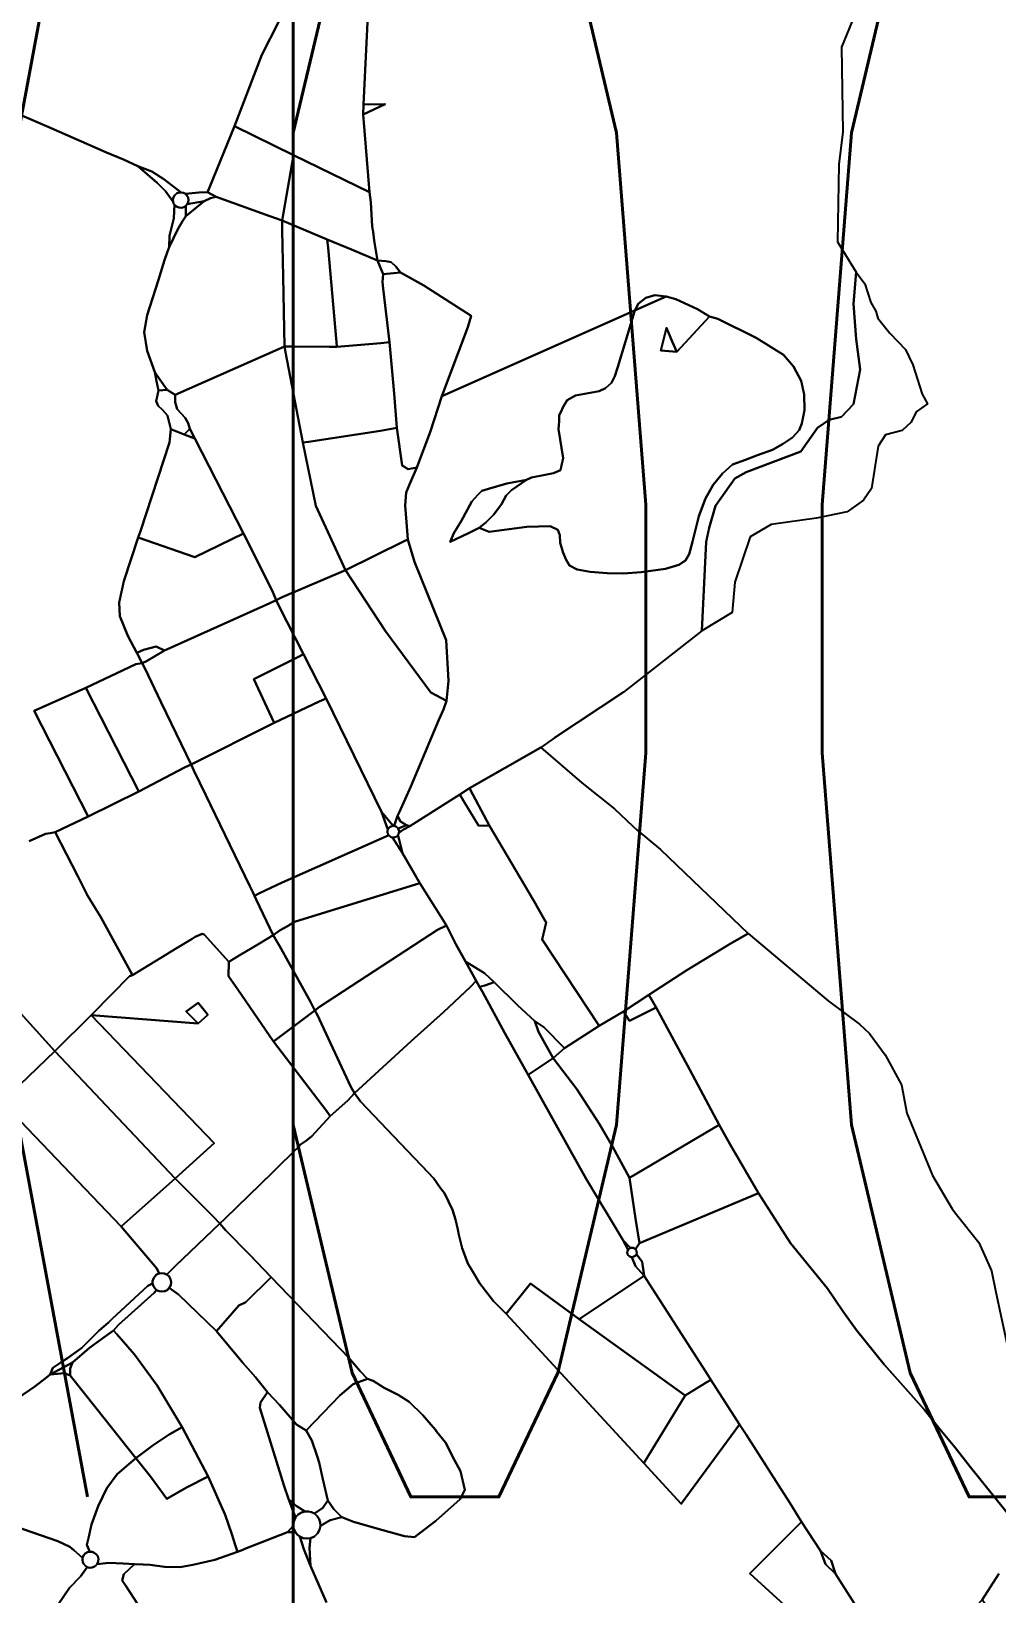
# Model space of a CAD drawing. Header units: millimetres. Extents: x -5124 to 18012, y -6362 to 5362.
# Drawn here: x 1577 to 2580, y -150 to 1473 of the extents above; entities that cross this region are included whole.
import ezdxf

# ---------------------------------------------------------------- set-up
doc = ezdxf.new("R2010")
doc.units = ezdxf.units.MM
doc.layers.add('brokenLine', color=1, linetype='Continuous')
doc.styles.get("Standard").update_dxf_attribs({"font": 'txt', "bigfont": 'bigfont'})

msp = doc.modelspace()

# ---------------------------------------------------------------- linework, layer by layer
at = {"layer": 'brokenLine', "color": 1}
for points in [[(1909, 1565.6), (1920.5, 1566.5), (1932.7, 1557), (1929.4, 1540), (1922.5, 1397.2), (1922.1, 1386.9), (1928.7, 1306.3), (1849.7, 1344.5), (1788.4, 1374.9), (1816.9, 1448.8), (1834.5, 1483.4), (1853.9, 1512), (1882.2, 1544.9), (1909, 1565.6), (1909, 1565.6)], [(2003.9, 1094.4), (2030.6, 1165.9), (2034.1, 1177.8), (1985, 1209.4), (1961, 1222.8), (1955.9, 1229), (1951.3, 1233.6), (1945.7, 1234.4), (1936.8, 1235.1), (1933.6, 1256), (1932.3, 1264.9), (1931.6, 1270.6), (1929.9, 1295.8), (1928.7, 1306.3), (1922.1, 1386.9), (1944.9, 1397.6), (1922.5, 1397.2), (1929.4, 1540)], [(2435.3, 1497.3), (2418.8, 1456.7), (2420.2, 1368.7), (2416, 1335), (2414.7, 1254.6), (2433.9, 1223), (2431.3, 1190.1), (2433.9, 1153.5), (2438, 1121.9), (2431.4, 1086.1), (2418.7, 1072.8), (2405.9, 1069.6), (2394, 1061.5), (2376.5, 1036.8), (2319.8, 1015.2), (2308, 1008.8), (2287.9, 980.2), (2281.3, 957.4), (2278.1, 943.1), (2273.8, 850.4), (2192.3, 786.9), (2120.6, 739.5), (2106.4, 729.2), (2032.5, 687.2), (2022.3, 680.3), (1970.5, 647.7), (1967, 648.7), (1961, 652.5), (1957.6, 658.4), (1959.7, 662.5), (1971.6, 688.9), (2000.8, 757.9), (2005.5, 768.7), (2008.5, 777.8), (2010.8, 798.5), (2008.3, 840.7), (1975.5, 922.3), (1968.6, 945.4), (1967.1, 963.3), (1965.8, 980.7), (1966.8, 994.1), (1970.1, 1002.6), (1977.9, 1020.3), (1991.7, 1056.8), (2003.9, 1094.4), (2236.7, 1197.9), (2225, 1199.2), (2215.7, 1196.4), (2207.8, 1190.1), (2203.8, 1182.1), (2194.5, 1151), (2186.6, 1124.8), (2183.3, 1115.1), (2179.8, 1108), (2173.7, 1102.7), (2167, 1099.5), (2142.4, 1095.1), (2133.8, 1090.1), (2129.6, 1083.3), (2127.5, 1077.8), (2125.5, 1074.4), (2125.5, 1068.2), (2124.8, 1060), (2129.6, 1030), (2128.2, 1022.2), (2127.1, 1017.5), (2119.8, 1014.2), (2111.1, 1012.5), (2096.8, 1009.7), (2091.8, 1007.2), (2071.4, 1003.5), (2052.1, 998), (2045.3, 996), (2041.1, 991.9), (2034.9, 985), (2024, 964.3), (2016.4, 952), (2012.3, 943), (2031.5, 952), (2042.5, 957.5), (2052.8, 953.4), (2073.6, 956.2), (2091.9, 958.4), (2116.4, 959.1), (2124.2, 955.3), (2126.2, 949.7), (2126.8, 942), (2129.9, 931.5), (2132.9, 924.2), (2136.3, 918.3), (2144.2, 914.2), (2157.7, 911.9), (2175.4, 910.3), (2192.4, 910.2), (2210.6, 911.6), (2236, 915), (2250, 919), (2256.7, 923.6), (2260.5, 930), (2264, 943.1), (2270.8, 969.5), (2277.5, 988.1), (2285.4, 1002), (2295.3, 1013.9), (2305.6, 1023.2), (2319.2, 1028.3), (2331.6, 1032.9), (2347.1, 1038.5), (2357.4, 1044.3), (2368, 1051.3), (2374.8, 1058.9), (2377.5, 1065.9), (2380.4, 1079.8), (2380.1, 1096.1), (2377, 1110.3), (2369.1, 1125.1), (2358.4, 1137.3), (2330, 1155), (2290.3, 1174.5), (2281.8, 1176.9), (2269.2, 1184.5), (2246.6, 1195.1), (2236.7, 1197.9), (2003.9, 1094.4)], [(1834.5, 1483.4), (1816.9, 1448.8), (1788.4, 1374.9), (1762.5, 1311.1), (1760.5, 1306.1), (1751.4, 1305.8), (1737.5, 1304.3), (1735.5, 1305.5), (1733.1, 1306), (1715.2, 1319.7), (1702.5, 1327.6), (1688.1, 1333.1), (1673.1, 1340.1), (1661.4, 1345), (1655.6, 1347.5), (1598, 1372.7), (1545.2, 1395.4), (1536.8, 1401.6), (1527.9, 1407.7), (1528.1, 1411.4), (1532.9, 1417.2), (1539.1, 1427.6), (1545.8, 1456), (1552.1, 1475.4)], [(1944.9, 1397.6), (1922.1, 1386.9), (1922.5, 1397.2), (1944.9, 1397.6), (1944.9, 1397.6)], [(1545.2, 1395.4), (1598, 1372.7), (1655.6, 1347.5), (1661.4, 1345), (1673.1, 1340.1), (1688.1, 1333.1), (1708.3, 1316), (1716.9, 1307.4), (1724.7, 1296.1), (1725.2, 1294.4), (1726.2, 1293), (1725.7, 1286.5), (1725.4, 1278.7), (1721.1, 1261.1), (1720.6, 1249.1), (1718.6, 1243.4), (1715.8, 1235.5), (1709.2, 1214), (1697.8, 1178.3), (1694.8, 1160.9), (1697.8, 1141.5), (1705.7, 1119.3), (1707.6, 1109.7), (1709.6, 1100), (1707.1, 1089), (1709.3, 1084.2), (1713.7, 1080.1), (1718.8, 1074.1), (1722.5, 1060), (1720.9, 1046.2), (1690.9, 954), (1688.6, 947.4), (1673.4, 902.1), (1668.6, 880), (1669.3, 865.6), (1677.8, 845.4), (1687.2, 827.8), (1692.5, 817), (1685.9, 815.7), (1634.2, 791.3), (1580.6, 767.4), (1636.4, 657.6), (1602.4, 641.5), (1596.9, 640.2), (1592.1, 639.7), (1575.1, 632)], [(1837.9, 1276.6), (1825.1, 1281.2), (1769.4, 1301.4), (1760.5, 1306.1), (1762.5, 1311.1), (1788.4, 1374.9), (1849.7, 1344.5), (1837.9, 1276.6), (1837.9, 1276.6)], [(1724.7, 1296.1), (1716.9, 1307.4), (1708.3, 1316), (1688.1, 1333.1), (1702.5, 1327.6), (1715.2, 1319.7), (1733.1, 1306), (1730.6, 1305.8), (1728.3, 1304.8), (1726.4, 1303.2), (1725.1, 1301.1), (1724.5, 1298.6), (1724.7, 1296.1), (1724.7, 1296.1)], [(1884.7, 1257.1), (1837.9, 1276.6), (1849.7, 1344.5), (1928.7, 1306.3), (1929.9, 1295.8), (1931.6, 1270.6), (1932.3, 1264.9), (1933.6, 1256), (1936.8, 1235.1), (1909.9, 1246.6), (1884.7, 1257.1), (1884.7, 1257.1)], [(1718.6, 1243.4), (1720.6, 1249.1), (1729.7, 1267.9), (1734.4, 1275.9), (1738, 1281.2), (1757, 1296.8), (1763.5, 1300), (1769.4, 1301.4), (1825.1, 1281.2), (1837.9, 1276.6), (1838.1, 1266.5), (1839, 1218.7), (1840.3, 1145.9), (1834.1, 1143.2), (1726.8, 1095.8), (1718.5, 1100.7), (1711.1, 1111.5), (1705.7, 1119.3), (1697.8, 1141.5), (1694.8, 1160.9), (1697.8, 1178.3), (1709.2, 1214), (1715.8, 1235.5), (1718.6, 1243.4), (1718.6, 1243.4)], [(1737.5, 1304.3), (1739.1, 1302.6), (1740.2, 1300.5), (1740.6, 1298.2), (1740.3, 1295.9), (1739.4, 1293.8), (1738.1, 1292.1), (1735.9, 1290.6), (1733.3, 1289.9), (1730.6, 1290.1), (1728.2, 1291.2), (1726.2, 1293), (1725.2, 1294.4), (1724.7, 1296.1), (1724.5, 1298.6), (1725.1, 1301.1), (1726.4, 1303.2), (1728.3, 1304.8), (1730.6, 1305.8), (1733.1, 1306), (1735.5, 1305.5), (1737.5, 1304.3), (1737.5, 1304.3)], [(1760.5, 1306.1), (1769.4, 1301.4), (1763.5, 1300), (1757, 1296.8), (1739.4, 1293.8), (1740.3, 1295.9), (1740.6, 1298.2), (1740.2, 1300.5), (1739.1, 1302.6), (1737.5, 1304.3), (1751.4, 1305.8), (1760.5, 1306.1), (1760.5, 1306.1)], [(1720.6, 1249.1), (1721.1, 1261.1), (1725.4, 1278.7), (1725.7, 1286.5), (1726.2, 1293), (1728.2, 1291.2), (1730.6, 1290.1), (1733.3, 1289.9), (1735.9, 1290.6), (1738.1, 1292.1), (1738, 1281.2), (1734.4, 1275.9), (1729.7, 1267.9), (1720.6, 1249.1), (1720.6, 1249.1)], [(1739.4, 1293.8), (1757, 1296.8), (1738, 1281.2), (1738.1, 1292.1), (1739.4, 1293.8), (1739.4, 1293.8)], [(1884.7, 1257.1), (1885.6, 1248.3), (1894.3, 1150.5), (1894.8, 1145.4), (1887.3, 1145.5), (1847.9, 1145.9), (1840.3, 1145.9), (1839, 1218.7), (1838.1, 1266.5), (1837.9, 1276.6), (1884.7, 1257.1), (1884.7, 1257.1)], [(1884.7, 1257.1), (1909.9, 1246.6), (1936.8, 1235.1), (1939.4, 1229.3), (1942.9, 1220.9), (1942.3, 1212.8), (1943, 1206.1), (1949.4, 1150.3), (1940.3, 1149.5), (1894.8, 1145.4), (1894.3, 1150.5), (1885.6, 1248.3), (1884.7, 1257.1), (1884.7, 1257.1)], [(1936.8, 1235.1), (1945.7, 1234.4), (1951.3, 1233.6), (1955.9, 1229), (1961, 1222.8), (1953.5, 1222), (1942.9, 1220.9), (1939.4, 1229.3), (1936.8, 1235.1), (1936.8, 1235.1)], [(1942.9, 1220.9), (1953.5, 1222), (1961, 1222.8), (1985, 1209.4), (2034.1, 1177.8), (2030.6, 1165.9), (2003.9, 1094.4), (1991.7, 1056.8), (1977.9, 1020.3), (1968.9, 1018.6), (1962.7, 1022.3), (1957.2, 1061.3), (1954.2, 1096.9), (1949.4, 1150.3), (1943, 1206.1), (1942.3, 1212.8), (1942.9, 1220.9), (1942.9, 1220.9)], [(2508.1, 1086.4), (2496.3, 1078), (2491, 1067.2), (2481.9, 1058.6), (2464.3, 1054), (2456.7, 1042.3), (2450.1, 998.5), (2441.6, 986.1), (2424.7, 974.2), (2392.8, 967.7), (2345.7, 961), (2324, 948.1), (2308, 901.2), (2305.1, 869.7), (2273.8, 850.4), (2278.1, 943.1), (2281.3, 957.4), (2287.9, 980.2), (2308, 1008.8), (2319.8, 1015.2), (2376.5, 1036.8), (2394, 1061.5), (2405.9, 1069.6), (2418.7, 1072.8), (2431.4, 1086.1), (2438, 1121.9), (2433.9, 1153.5), (2431.3, 1190.1), (2433.9, 1223), (2442.9, 1211), (2449.1, 1191.6), (2454.4, 1182.4), (2456.6, 1175.4), (2468.8, 1159.7), (2485.2, 1142.6), (2492.9, 1126.7), (2502.5, 1096.5), (2508.1, 1086.4), (2508.1, 1086.4)], [(2281.8, 1176.9), (2290.3, 1174.5), (2330, 1155), (2358.4, 1137.3), (2369.1, 1125.1), (2377, 1110.3), (2380.1, 1096.1), (2380.4, 1079.8), (2377.5, 1065.9), (2374.8, 1058.9), (2368, 1051.3), (2357.4, 1044.3), (2347.1, 1038.5), (2331.6, 1032.9), (2319.2, 1028.3), (2305.6, 1023.2), (2295.3, 1013.9), (2285.4, 1002), (2277.5, 988.1), (2270.8, 969.5), (2264, 943.1), (2260.5, 930), (2256.7, 923.6), (2250, 919), (2236, 915), (2210.6, 911.6), (2192.4, 910.2), (2175.4, 910.3), (2157.7, 911.9), (2144.2, 914.2), (2136.3, 918.3), (2132.9, 924.2), (2129.9, 931.5), (2126.8, 942), (2126.2, 949.7), (2124.2, 955.3), (2116.4, 959.1), (2091.9, 958.4), (2073.6, 956.2), (2052.8, 953.4), (2042.5, 957.5), (2049.4, 963), (2057.6, 971.2), (2065.9, 982.2), (2070.7, 991.2), (2076.2, 996.7), (2091.8, 1007.2), (2096.8, 1009.7), (2111.1, 1012.5), (2119.8, 1014.2), (2127.1, 1017.5), (2128.2, 1022.2), (2129.6, 1030), (2124.8, 1060), (2125.5, 1068.2), (2125.5, 1074.4), (2127.5, 1077.8), (2129.6, 1083.3), (2133.8, 1090.1), (2142.4, 1095.1), (2167, 1099.5), (2173.7, 1102.7), (2179.8, 1108), (2183.3, 1115.1), (2186.6, 1124.8), (2194.5, 1151), (2203.8, 1182.1), (2207.8, 1190.1), (2215.7, 1196.4), (2225, 1199.2), (2236.7, 1197.9), (2246.6, 1195.1), (2269.2, 1184.5), (2281.8, 1176.9), (2247.9, 1140.3), (2243.1, 1150.9), (2237.2, 1165.4), (2231.2, 1141.7), (2247.9, 1140.3), (2281.8, 1176.9)], [(2237.2, 1165.4), (2243.1, 1150.9), (2247.9, 1140.3), (2231.2, 1141.7), (2237.2, 1165.4), (2237.2, 1165.4)], [(1859.4, 1046.2), (1872.8, 980.5), (1903.6, 913.6), (1838, 885.3), (1831.9, 882.3), (1827.5, 892.3), (1797.7, 951.7), (1747.2, 1050.2), (1742.2, 1060.4), (1740.5, 1066.1), (1737.1, 1071.8), (1729, 1080.9), (1726.9, 1087.9), (1726.8, 1095.8), (1834.1, 1143.2), (1840.3, 1145.9), (1841.5, 1139.9), (1859.4, 1046.2), (1859.4, 1046.2)], [(1894.8, 1145.4), (1940.3, 1149.5), (1949.4, 1150.3), (1954.2, 1096.9), (1957.2, 1061.3), (1940, 1058.4), (1865.3, 1047), (1859.4, 1046.2), (1841.5, 1139.9), (1840.3, 1145.9), (1847.9, 1145.9), (1887.3, 1145.5), (1894.8, 1145.4), (1894.8, 1145.4)], [(1709.6, 1100), (1707.6, 1109.7), (1705.7, 1119.3), (1711.1, 1111.5), (1718.5, 1100.7), (1709.6, 1100), (1709.6, 1100)], [(1709.6, 1100), (1718.5, 1100.7), (1726.8, 1095.8), (1726.9, 1087.9), (1729, 1080.9), (1737.1, 1071.8), (1740.5, 1066.1), (1742.2, 1060.4), (1736.3, 1054.3), (1722.5, 1060), (1718.8, 1074.1), (1713.7, 1080.1), (1709.3, 1084.2), (1707.1, 1089), (1709.6, 1100), (1709.6, 1100)], [(1688.6, 947.4), (1690.9, 954), (1720.9, 1046.2), (1722.5, 1060), (1736.3, 1054.3), (1747.2, 1050.2), (1797.7, 951.7), (1747.3, 927), (1688.6, 947.4), (1688.6, 947.4)], [(1742.2, 1060.4), (1747.2, 1050.2), (1736.3, 1054.3), (1742.2, 1060.4), (1742.2, 1060.4)], [(1859.4, 1046.2), (1865.3, 1047), (1940, 1058.4), (1957.2, 1061.3), (1962.7, 1022.3), (1968.9, 1018.6), (1977.9, 1020.3), (1970.1, 1002.6), (1966.8, 994.1), (1965.8, 980.7), (1967.1, 963.3), (1968.6, 945.4), (1964.8, 943.5), (1903.6, 913.6), (1872.8, 980.5), (1859.4, 1046.2), (1859.4, 1046.2)], [(2042.5, 957.5), (2031.5, 952), (2012.3, 943), (2016.4, 952), (2024, 964.3), (2034.9, 985), (2041.1, 991.9), (2045.3, 996), (2052.1, 998), (2071.4, 1003.5), (2091.8, 1007.2), (2076.2, 996.7), (2070.7, 991.2), (2065.9, 982.2), (2057.6, 971.2), (2049.4, 963), (2042.5, 957.5), (2042.5, 957.5)], [(1831.9, 882.3), (1825.1, 879.3), (1715.7, 829.9), (1707, 834.2), (1694, 830.6), (1687.2, 827.8), (1677.8, 845.4), (1669.3, 865.6), (1668.6, 880), (1673.4, 902.1), (1688.6, 947.4), (1747.3, 927), (1797.7, 951.7), (1827.5, 892.3), (1831.9, 882.3), (1831.9, 882.3)], [(1903.6, 913.6), (1964.8, 943.5), (1968.6, 945.4), (1975.5, 922.3), (2008.3, 840.7), (2010.8, 798.5), (2008.5, 777.8), (1992.2, 786.4), (1945.2, 850.3), (1903.6, 913.6), (1903.6, 913.6)], [(1903.6, 913.6), (1945.2, 850.3), (1992.2, 786.4), (2008.5, 777.8), (2005.5, 768.7), (2000.8, 757.9), (1971.6, 688.9), (1959.7, 662.5), (1957.6, 658.4), (1954.2, 647.8), (1953.2, 647.8), (1941.1, 662.6), (1883.8, 780.3), (1860.3, 826.4), (1834.6, 876.4), (1831.9, 882.3), (1838, 885.3), (1903.6, 913.6), (1903.6, 913.6)], [(1692.5, 817), (1697.2, 818.9), (1715.7, 829.9), (1825.1, 879.3), (1831.9, 882.3), (1834.6, 876.4), (1860.3, 826.4), (1854.1, 823.3), (1808.4, 800.2), (1826.9, 760.9), (1829.8, 754.8), (1822.1, 751.2), (1750.5, 715.2), (1743.4, 711.6), (1712.3, 775.9), (1695.3, 811.6), (1692.5, 817), (1692.5, 817)], [(1687.2, 827.8), (1694, 830.6), (1707, 834.2), (1715.7, 829.9), (1697.2, 818.9), (1692.5, 817), (1687.2, 827.8), (1687.2, 827.8)], [(1743.4, 711.6), (1736.7, 708.4), (1689.2, 683.7), (1634.2, 791.3), (1685.9, 815.7), (1692.5, 817), (1695.3, 811.6), (1712.3, 775.9), (1743.4, 711.6), (1743.4, 711.6)], [(1829.8, 754.8), (1826.9, 760.9), (1808.4, 800.2), (1854.1, 823.3), (1860.3, 826.4), (1883.8, 780.3), (1876.5, 776.9), (1829.8, 754.8), (1829.8, 754.8)], [(1580.6, 767.4), (1634.2, 791.3), (1689.2, 683.7), (1636.4, 657.6), (1580.6, 767.4), (1580.6, 767.4)], [(1948.6, 638.2), (1944.8, 636.6), (1837.9, 589.2), (1814.6, 578), (1809.2, 575.1), (1807.4, 578.9), (1804.3, 585.1), (1783.5, 628.3), (1763.5, 669.7), (1758.7, 679.8), (1746.3, 705.4), (1743.4, 711.6), (1750.5, 715.2), (1822.1, 751.2), (1829.8, 754.8), (1876.5, 776.9), (1883.8, 780.3), (1941.1, 662.6), (1947.8, 644.2), (1947.4, 642.7), (1947.4, 641.1), (1947.8, 639.5), (1948.6, 638.2), (1948.6, 638.2)], [(2167.3, 440), (2108, 529.7), (2112, 547.6), (2110, 551), (2099.2, 570.1), (2053.3, 648), (2036.1, 680.4), (2032.5, 687.2), (2106.4, 729.2), (2149.3, 692.5), (2183, 665.6), (2202.1, 647.6), (2206.6, 643.5), (2230.9, 623.2), (2321.8, 535.9), (2303.1, 525.3), (2258.1, 497.8), (2218.7, 472.2), (2192.5, 455.2), (2167.3, 440), (2167.3, 440)], [(1743.4, 711.6), (1746.3, 705.4), (1758.7, 679.8), (1763.5, 669.7), (1783.5, 628.3), (1804.3, 585.1), (1807.4, 578.9), (1809.2, 575.1), (1810.9, 571.5), (1828.8, 534.4), (1814.5, 525.7), (1793.4, 513.1), (1782.6, 506.5), (1757, 535), (1755, 535.6), (1747.7, 532.5), (1744.6, 530.5), (1728.8, 521), (1682.5, 492.9), (1649.7, 553), (1636, 575.6), (1625.8, 595.6), (1602.4, 641.5), (1636.4, 657.6), (1689.2, 683.7), (1736.7, 708.4), (1743.4, 711.6), (1743.4, 711.6)], [(2032.5, 687.2), (2036.1, 680.4), (2053.3, 648), (2041.7, 648.4), (2026.3, 673.8), (2022.3, 680.3), (2032.5, 687.2), (2032.5, 687.2)], [(2058, 485.4), (2053.1, 490.1), (2048.2, 494.8), (2028.3, 507.1), (2018.3, 525.1), (2008.7, 544.4), (1981, 588.2), (1962.8, 619.5), (1959.5, 633.8), (1958.1, 638.3), (1958.8, 639.4), (1959.2, 640.7), (1964, 644.2), (1970.5, 647.7), (2022.3, 680.3), (2026.3, 673.8), (2041.7, 648.4), (2053.3, 648), (2099.2, 570.1), (2110, 551), (2112, 547.6), (2108, 529.7), (2167.3, 440), (2131.1, 417), (2109.8, 438.6), (2100.3, 445), (2082.4, 461.7), (2058, 485.4), (2058, 485.4)], [(1953.2, 647.8), (1952, 647.7), (1951, 647.3), (1950, 646.8), (1949.1, 646.1), (1948.4, 645.2), (1947.8, 644.2), (1941.1, 662.6), (1953.2, 647.8), (1953.2, 647.8)], [(1957.6, 658.4), (1961, 652.5), (1967, 648.7), (1958.4, 645), (1957.8, 645.8), (1957, 646.5), (1956.1, 647.1), (1955.2, 647.5), (1954.2, 647.8), (1957.6, 658.4), (1957.6, 658.4)], [(1575.1, 632), (1592.1, 639.7), (1596.9, 640.2), (1602.4, 641.5), (1625.8, 595.6), (1636, 575.6), (1649.7, 553), (1682.5, 492.9), (1679.6, 491.6), (1661, 473), (1639.5, 451.3), (1601.9, 413.9), (1520.9, 503.2)], [(1981, 588.2), (1850.7, 548.1), (1843.4, 543.6), (1835.9, 539.6), (1828.8, 534.4), (1810.9, 571.5), (1809.2, 575.1), (1814.6, 578), (1837.9, 589.2), (1944.8, 636.6), (1948.6, 638.2), (1949.7, 637.1), (1951, 636.3), (1952.5, 635.9), (1954.9, 632.1), (1962.8, 619.5), (1981, 588.2), (1981, 588.2)], [(1953.2, 647.8), (1954.2, 647.8), (1955.2, 647.5), (1956.1, 647.1), (1957, 646.5), (1957.8, 645.8), (1958.4, 645), (1958.8, 644.2), (1959.1, 643.4), (1959.3, 642.5), (1959.3, 641.6), (1959.2, 640.7), (1958.8, 639.4), (1958.1, 638.3), (1957.3, 637.4), (1956.2, 636.6), (1955.1, 636.1), (1953.8, 635.9), (1952.5, 635.9), (1951, 636.3), (1949.7, 637.1), (1948.6, 638.2), (1947.8, 639.5), (1947.4, 641.1), (1947.4, 642.7), (1947.8, 644.2), (1948.4, 645.2), (1949.1, 646.1), (1950, 646.8), (1951, 647.3), (1952, 647.7), (1953.2, 647.8), (1953.2, 647.8)], [(1958.1, 638.3), (1959.5, 633.8), (1962.8, 619.5), (1954.9, 632.1), (1952.5, 635.9), (1953.8, 635.9), (1955.1, 636.1), (1956.2, 636.6), (1957.3, 637.4), (1958.1, 638.3), (1958.1, 638.3)], [(1970.5, 647.7), (1964, 644.2), (1959.2, 640.7), (1959.3, 641.6), (1959.3, 642.5), (1959.1, 643.4), (1958.8, 644.2), (1958.4, 645), (1967, 648.7), (1970.5, 647.7), (1970.5, 647.7)], [(1520.9, 503.2), (1601.9, 413.9), (1547.1, 361.3), (1541, 370.3), (1477.8, 462), (1391.4, 578.2), (1422.3, 611.7), (1520.9, 503.2), (1520.9, 503.2)], [(2008.7, 544.4), (1999.1, 539.9), (1876.8, 459.8), (1871.9, 455.9), (1867.4, 465.2), (1835.1, 523.2), (1833.2, 526.7), (1828.8, 534.4), (1835.9, 539.6), (1843.4, 543.6), (1850.7, 548.1), (1981, 588.2), (2008.7, 544.4), (2008.7, 544.4)], [(2028.3, 507.1), (2039.5, 486.9), (2033.5, 480.7), (2005.4, 454.4), (1971.8, 424.3), (1913.2, 370.1), (1909.3, 376.9), (1874.2, 451.9), (1871.9, 455.9), (1876.8, 459.8), (1999.1, 539.9), (2008.7, 544.4), (2018.3, 525.1), (2028.3, 507.1), (2028.3, 507.1)], [(2612.1, -92.4), (2552.4, -17.9), (2536.4, 2.5), (2520.8, 21.2), (2504.7, 41.5), (2463, 88.4), (2434.2, 124), (2420.3, 143.7), (2404.4, 167.4), (2365.8, 214.4), (2332.5, 266.4), (2303.1, 317), (2291.7, 337.3), (2261.2, 394.6), (2226.3, 459.3), (2218.7, 472.2), (2258.1, 497.8), (2303.1, 525.3), (2321.8, 535.9), (2405.1, 466), (2437.6, 441.7), (2447.7, 432.3), (2464.2, 410), (2481, 378.9), (2486.6, 349.5), (2513.2, 284.5), (2533.6, 250.2), (2538.3, 244.2), (2538.3, 244.2)], [(1639.5, 451.3), (1661, 473), (1679.6, 491.6), (1682.5, 492.9), (1728.8, 521), (1744.6, 530.5), (1747.7, 532.5), (1755, 535.6), (1757, 535), (1782.6, 506.5), (1782.1, 491.7), (1792, 477.9), (1829.1, 423.9), (1884.1, 351.9), (1887.8, 346.3), (1868.7, 325.6), (1863.4, 321), (1857.1, 316.7), (1854.8, 314.5), (1827.8, 287.7), (1778.6, 239.8), (1773.1, 234.7), (1766.2, 241.9), (1727, 281.6), (1767.4, 318.4), (1639.5, 451.3), (1750.6, 442.6), (1760.9, 451.5), (1756.9, 456.4), (1750.6, 463.9), (1738.2, 455), (1750.6, 442.6), (1639.5, 451.3)], [(1828.8, 534.4), (1833.2, 526.7), (1835.1, 523.2), (1867.4, 465.2), (1871.9, 455.9), (1829.1, 423.9), (1792, 477.9), (1782.1, 491.7), (1782.6, 506.5), (1793.4, 513.1), (1814.5, 525.7), (1828.8, 534.4), (1828.8, 534.4)], [(2043, 480.5), (2039.5, 486.9), (2028.3, 507.1), (2048.2, 494.8), (2053.1, 490.1), (2058, 485.4), (2048.3, 482), (2043, 480.5), (2043, 480.5)], [(2095.9, 172.6), (2070.7, 140.8), (2057.4, 154.2), (2043.1, 172.3), (2035.6, 185.2), (2030.6, 193.3), (2024.9, 209.1), (2022.8, 217.4), (2021.5, 223.1), (2020.3, 228.6), (2017.9, 238.9), (2014.8, 249), (2006.6, 266.2), (2002.3, 271.4), (1995.3, 281.6), (1983, 294.8), (1974.7, 303.5), (1919.2, 361.6), (1913.2, 370.1), (1971.8, 424.3), (2005.4, 454.4), (2033.5, 480.7), (2039.5, 486.9), (2043, 480.5), (2045.9, 475.5), (2069.3, 432.5), (2093.4, 389.1), (2145.8, 295.4), (2153.6, 281.2), (2191.7, 217.8), (2197.1, 207.4), (2196.5, 206), (2196.3, 204.6), (2196.6, 203.1), (2197.3, 201.8), (2198.3, 200.8), (2199.6, 200.1), (2201, 199.8), (2204.7, 190.5), (2213.9, 180.5), (2146.3, 135.5), (2120.5, 154.5), (2095.9, 172.6), (2095.9, 172.6)], [(2093.4, 389.1), (2069.3, 432.5), (2045.9, 475.5), (2043, 480.5), (2048.3, 482), (2058, 485.4), (2082.4, 461.7), (2100.3, 445), (2104.3, 433.9), (2119.5, 406.7), (2093.4, 389.1), (2093.4, 389.1)], [(2198.8, 445.2), (2192.5, 455.2), (2218.7, 472.2), (2226.3, 459.3), (2198.8, 445.2), (2198.8, 445.2)], [(1750.6, 442.6), (1738.2, 455), (1750.6, 463.9), (1756.9, 456.4), (1760.9, 451.5), (1750.6, 442.6), (1750.6, 442.6)], [(1887.8, 346.3), (1884.1, 351.9), (1829.1, 423.9), (1871.9, 455.9), (1874.2, 451.9), (1909.3, 376.9), (1913.2, 370.1), (1906, 362.6), (1887.8, 346.3), (1887.8, 346.3)], [(2198.7, 282.4), (2181, 314.8), (2167.6, 337.9), (2144.1, 374.3), (2119.5, 406.7), (2131.1, 417), (2167.3, 440), (2192.5, 455.2), (2198.8, 445.2), (2226.3, 459.3), (2261.2, 394.6), (2291.7, 337.3), (2198.7, 282.4), (2198.7, 282.4)], [(1601.9, 413.9), (1639.5, 451.3), (1767.4, 318.4), (1727, 281.6), (1601.9, 413.9), (1601.9, 413.9)], [(2100.3, 445), (2109.8, 438.6), (2131.1, 417), (2119.5, 406.7), (2104.3, 433.9), (2100.3, 445), (2100.3, 445)], [(1547.1, 361.3), (1601.9, 413.9), (1727, 281.6), (1670.9, 231.6), (1566.1, 341.1), (1559.9, 348), (1547.1, 361.3), (1547.1, 361.3)], [(2119.5, 406.7), (2144.1, 374.3), (2167.6, 337.9), (2181, 314.8), (2198.7, 282.4), (2204.8, 240), (2209, 214.3), (2204.8, 208.1), (2203.7, 208.9), (2202.4, 209.5), (2201, 209.6), (2199.7, 209.4), (2191.7, 217.8), (2153.6, 281.2), (2145.8, 295.4), (2093.4, 389.1), (2119.5, 406.7), (2119.5, 406.7)], [(1887.8, 346.3), (1906, 362.6), (1913.2, 370.1), (1919.2, 361.6), (1974.7, 303.5), (1983, 294.8), (1995.3, 281.6), (2002.3, 271.4), (2006.6, 266.2), (2014.8, 249), (2017.9, 238.9), (2020.3, 228.6), (2021.5, 223.1), (2022.8, 217.4), (2024.9, 209.1), (2030.6, 193.3), (2035.6, 185.2), (2043.1, 172.3), (2057.4, 154.2), (2070.7, 140.8), (2213.5, -14.3), (2252.3, -56.5), (2312.9, 26.1), (2319.7, 15.5), (2353.4, -37), (2365.2, -55.5), (2377.2, -75), (2372.3, -80.1), (2323.6, -128.9), (2414.8, -212.1)], [(1566.1, 341.1), (1670.9, 231.6), (1707.7, 188.1), (1710.1, 182.9), (1707.6, 181.7), (1705.6, 179.9), (1704.2, 177.6), (1703.5, 175), (1703.5, 172.3), (1698.6, 170.2), (1661.5, 135.8), (1657.6, 131.9), (1648, 123.5), (1629.9, 105.7), (1615, 94.9), (1608.1, 90.4), (1599.7, 84.8), (1596.9, 77.9), (1593.1, 74.9), (1581, 65.4), (1563.6, 53.4)], [(1883.9, -158.9), (1867.4, -120.7), (1866.5, -102.3), (1867.4, -92.1), (1871.4, -90.3), (1874.6, -87.4), (1876.8, -83.6), (1877.8, -79.4), (1887.7, -73.3), (1899.8, -70.4), (1905, -72.4), (1911.9, -75), (1942.5, -83.7), (1965, -90.1), (1975.3, -91), (1997.4, -74.1), (2022.8, -51.7), (2027.8, -41.9), (2023, -22.5), (2016.9, -10.9), (2007.5, 7.4), (1998.1, 18.8), (1997.1, 20.5), (1990.4, 28.5), (1984, 35.6), (1969.8, 49.7), (1958.4, 56.8), (1943.8, 64.2), (1932.3, 71.3), (1926.7, 73.3), (1918.8, 81.4), (1907.2, 95.1), (1826.6, 178.9), (1804, 202.6), (1779.1, 227.9), (1773.1, 234.7), (1778.6, 239.8), (1827.8, 287.7), (1854.8, 314.5), (1857.1, 316.7), (1863.4, 321), (1868.7, 325.6), (1887.8, 346.3), (1887.8, 346.3)], [(2291.7, 337.3), (2303.1, 317), (2332.5, 266.4), (2209, 214.3), (2204.8, 240), (2198.7, 282.4), (2291.7, 337.3), (2291.7, 337.3)], [(1710.1, 182.9), (1707.7, 188.1), (1670.9, 231.6), (1727, 281.6), (1766.2, 241.9), (1773.1, 234.7), (1727.2, 190.7), (1718.1, 181.9), (1715.6, 183), (1712.8, 183.3), (1710.1, 182.9), (1710.1, 182.9)], [(2213.9, 180.5), (2211.8, 194.9), (2205.8, 203.1), (2206.1, 204.4), (2206, 205.7), (2205.6, 207), (2204.8, 208.1), (2209, 214.3), (2332.5, 266.4), (2365.8, 214.4), (2404.4, 167.4), (2420.3, 143.7), (2434.2, 124), (2463, 88.4), (2504.7, 41.5), (2520.8, 21.2), (2536.4, 2.5), (2552.4, -17.9), (2612.1, -92.4)], [(2538.3, 244.2), (2561.5, 215), (2574.5, 185.7), (2579.1, 163.6), (2590.7, 108.6)], [(1769.7, 123), (1730.4, 161), (1720.7, 167.8), (1722.2, 170.6), (1722.7, 173.8), (1722.1, 177), (1720.5, 179.8), (1718.1, 181.9), (1727.2, 190.7), (1773.1, 234.7), (1779.1, 227.9), (1804, 202.6), (1826.6, 178.9), (1800.4, 153.2), (1793, 149.6), (1769.7, 123), (1769.7, 123)], [(2197.1, 207.4), (2191.7, 217.8), (2199.7, 209.4), (2198.2, 208.6), (2197.1, 207.4), (2197.1, 207.4)], [(2197.1, 207.4), (2198.2, 208.6), (2199.7, 209.4), (2201, 209.6), (2202.4, 209.5), (2203.7, 208.9), (2204.8, 208.1), (2205.6, 207), (2206, 205.7), (2206.1, 204.4), (2205.8, 203.1), (2205.1, 201.7), (2204, 200.7), (2202.6, 200), (2201, 199.8), (2199.6, 200.1), (2198.3, 200.8), (2197.3, 201.8), (2196.6, 203.1), (2196.3, 204.6), (2196.5, 206), (2197.1, 207.4), (2197.1, 207.4)], [(2205.8, 203.1), (2211.8, 194.9), (2213.9, 180.5), (2204.7, 190.5), (2201, 199.8), (2202.6, 200), (2204, 200.7), (2205.1, 201.7), (2205.8, 203.1), (2205.8, 203.1)], [(1710.1, 182.9), (1712.8, 183.3), (1715.6, 183), (1718.1, 181.9), (1720.5, 179.8), (1722.1, 177), (1722.7, 173.8), (1722.2, 170.6), (1720.7, 167.8), (1718.6, 165.7), (1716, 164.4), (1713.1, 164), (1710.2, 164.4), (1707.6, 165.7), (1705.6, 167.5), (1704.2, 169.7), (1703.5, 172.3), (1703.5, 175), (1704.2, 177.6), (1705.6, 179.9), (1707.6, 181.7), (1710.1, 182.9), (1710.1, 182.9)], [(1826.6, 178.9), (1907.2, 95.1), (1918.8, 81.4), (1926.7, 73.3), (1911.6, 67.8), (1897.7, 56.2), (1880.6, 38), (1862.8, 19.6), (1852.9, 26.1), (1835.3, 46.3), (1822.8, 59.6), (1810.3, 75), (1797.2, 90), (1769.7, 123), (1793, 149.6), (1800.4, 153.2), (1826.6, 178.9), (1826.6, 178.9)], [(2283.1, 72.5), (2277.3, 68.9), (2256.6, 56.2), (2146.3, 135.5), (2213.9, 180.5), (2249.9, 124.4), (2280.4, 76.8), (2283.1, 72.5), (2283.1, 72.5)], [(2582.2, -129.3), (2565, -156), (2547.2, -174.8), (2538.3, -182.3), (2508.5, -206.5), (2483.2, -227), (2477.9, -231.6), (2474.4, -226.1), (2450.6, -189.2), (2412.4, -129.1), (2408, -115.2), (2397.1, -105.2), (2377.2, -75), (2365.2, -55.5), (2353.4, -37), (2319.7, 15.5), (2312.9, 26.1), (2283.1, 72.5), (2280.4, 76.8), (2249.9, 124.4), (2213.9, 180.5), (2213.9, 180.5)], [(1620.1, 90.5), (1611.1, 85.6), (1596.9, 77.9), (1599.7, 84.8), (1608.1, 90.4), (1615, 94.9), (1629.9, 105.7), (1648, 123.5), (1657.6, 131.9), (1661.5, 135.8), (1698.6, 170.2), (1703.5, 172.3), (1704.2, 169.7), (1705.6, 167.5), (1707.6, 165.7), (1705, 162.8), (1668, 129.4), (1662.8, 123.6), (1653.3, 116.8), (1637.9, 105.6), (1620.1, 90.5), (1620.1, 90.5)], [(1734.2, 23.2), (1708.1, 66.6), (1684.8, 98.6), (1666.3, 119.7), (1662.8, 123.6), (1668, 129.4), (1705, 162.8), (1707.6, 165.7), (1710.2, 164.4), (1713.1, 164), (1716, 164.4), (1718.6, 165.7), (1720.7, 167.8), (1730.4, 161), (1769.7, 123), (1797.2, 90), (1810.3, 75), (1822.8, 59.6), (1815.6, 49), (1814.9, 43.2), (1839.9, -38.1), (1844.5, -51.2), (1848.3, -61.3), (1851.8, -70.7), (1850, -74.7), (1849.5, -79.2), (1843.6, -85.8), (1799.2, -103.3), (1797.1, -104.2), (1791.7, -106.4), (1789.3, -99.1), (1785.8, -88.1), (1778.9, -67.8), (1761.1, -28.1), (1734.2, 23.2), (1734.2, 23.2)], [(2256.6, 56.2), (2213.5, -14.3), (2070.7, 140.8), (2095.9, 172.6), (2120.5, 154.5), (2146.3, 135.5), (2256.6, 56.2), (2256.6, 56.2)], [(1620.1, 90.5), (1637.9, 105.6), (1653.3, 116.8), (1662.8, 123.6), (1666.3, 119.7), (1684.8, 98.6), (1708.1, 66.6), (1734.2, 23.2), (1720.5, 15.6), (1704, 4.6), (1686.1, -9.1), (1645, 43), (1618, 76.8), (1617.7, 84.1), (1620.1, 90.5), (1620.1, 90.5)], [(1596.9, 77.9), (1611.1, 85.6), (1620.1, 90.5), (1617.7, 84.1), (1618, 76.8), (1611.8, 79.3), (1596.9, 77.9), (1596.9, 77.9)], [(1618, 76.8), (1645, 43), (1686.1, -9.1), (1666.8, -25.7), (1655.8, -40.1), (1646.9, -59), (1640, -77.9), (1636.8, -92.2), (1635.3, -99), (1638.3, -106.2), (1635.8, -106.8), (1633.5, -108.1), (1631.8, -110.1), (1630.8, -112.5), (1621.6, -104.7), (1617.5, -101.2), (1605.1, -95.2), (1560.1, -79.6)], [(1563.6, 53.4), (1581, 65.4), (1593.1, 74.9), (1596.9, 77.9), (1611.8, 79.3), (1618, 76.8), (1618, 76.8)], [(1885.3, -52.9), (1880.2, -30.8), (1876.5, -13.4), (1874.2, -6.8), (1868.8, 9.3), (1862.8, 19.6), (1880.6, 38), (1897.7, 56.2), (1911.6, 67.8), (1926.7, 73.3), (1932.3, 71.3), (1943.8, 64.2), (1958.4, 56.8), (1969.8, 49.7), (1984, 35.6), (1990.4, 28.5), (1997.1, 20.5), (1998.1, 18.8), (2007.5, 7.4), (2016.9, -10.9), (2023, -22.5), (2027.8, -41.9), (2022.8, -51.7), (1997.4, -74.1), (1975.3, -91), (1965, -90.1), (1942.5, -83.7), (1911.9, -75), (1905, -72.4), (1899.8, -70.4), (1891.6, -62), (1885.3, -52.9), (1885.3, -52.9)], [(2312.9, 26.1), (2252.3, -56.5), (2213.5, -14.3), (2256.6, 56.2), (2277.3, 68.9), (2283.1, 72.5), (2312.9, 26.1), (2312.9, 26.1)], [(1844.5, -51.2), (1839.9, -38.1), (1814.9, 43.2), (1815.6, 49), (1822.8, 59.6), (1835.3, 46.3), (1852.9, 26.1), (1862.8, 19.6), (1868.8, 9.3), (1874.2, -6.8), (1876.5, -13.4), (1880.2, -30.8), (1885.3, -52.9), (1880.3, -60.7), (1871.6, -66.6), (1868.5, -65.1), (1865.2, -64.3), (1861.7, -64.4), (1852.6, -58.5), (1844.5, -51.2), (1844.5, -51.2)], [(1734.2, 23.2), (1761.1, -28.1), (1738.5, -39.5), (1718.1, -51.3), (1701.3, -28.2), (1686.1, -9.1), (1704, 4.6), (1720.5, 15.6), (1734.2, 23.2), (1734.2, 23.2)], [(1645.8, -119.1), (1647, -116.5), (1647.2, -113.7), (1646.4, -110.9), (1644.8, -108.6), (1642.9, -107.2), (1640.7, -106.3), (1638.3, -106.2), (1635.3, -99), (1636.8, -92.2), (1640, -77.9), (1646.9, -59), (1655.8, -40.1), (1666.8, -25.7), (1686.1, -9.1), (1701.3, -28.2), (1718.1, -51.3), (1738.5, -39.5), (1761.1, -28.1), (1778.9, -67.8), (1785.8, -88.1), (1789.3, -99.1), (1791.7, -106.4), (1768.2, -114.7), (1745.3, -119.7), (1732, -122.1), (1715.7, -121.8), (1700.8, -119.7), (1693.5, -119.4), (1684.6, -119.1), (1672.8, -118.5), (1657.9, -117.6), (1645.8, -119.1), (1645.8, -119.1)], [(1506.9, -152.9), (1492, -137.7), (1469.1, -116.5), (1464.3, -114), (1452, -90.6), (1448.2, -80.5), (1452.8, -74.6), (1469, -53.1), (1474.4, -60.6), (1484.9, -63.6), (1520.6, -73.2), (1527.7, -72.2), (1541.5, -75.5), (1560.1, -79.6), (1605.1, -95.2), (1617.5, -101.2), (1621.6, -104.7), (1630.8, -112.5), (1630.6, -114.8), (1631, -117.2), (1632, -119.2), (1633.6, -120.9), (1635.5, -122.1), (1635.5, -122.1)], [(1851.8, -70.7), (1848.3, -61.3), (1844.5, -51.2), (1852.6, -58.5), (1861.7, -64.4), (1857.9, -65.5), (1854.5, -67.6), (1851.8, -70.7), (1851.8, -70.7)], [(1851.8, -70.7), (1854.5, -67.6), (1857.9, -65.5), (1861.7, -64.4), (1865.2, -64.3), (1868.5, -65.1), (1871.6, -66.6), (1874.3, -69.1), (1876.4, -72.2), (1877.6, -75.7), (1877.8, -79.4), (1876.8, -83.6), (1874.6, -87.4), (1871.4, -90.3), (1867.4, -92.1), (1863.6, -92.6), (1859.8, -92), (1856.2, -90.4), (1853.7, -88.4), (1851.7, -85.9), (1850.2, -82.7), (1849.5, -79.2), (1850, -74.7), (1851.8, -70.7), (1851.8, -70.7)], [(1877.8, -79.4), (1877.6, -75.7), (1876.4, -72.2), (1874.3, -69.1), (1871.6, -66.6), (1880.3, -60.7), (1885.3, -52.9), (1891.6, -62), (1899.8, -70.4), (1887.7, -73.3), (1877.8, -79.4), (1877.8, -79.4)], [(1849.5, -79.2), (1850.2, -82.7), (1851.7, -85.9), (1843.6, -85.8), (1849.5, -79.2), (1849.5, -79.2)], [(2412.4, -129.1), (2450.6, -189.2), (2443.3, -193.5), (2414.8, -212.1), (2323.6, -128.9), (2372.3, -80.1), (2377.2, -75), (2397.1, -105.2), (2402.1, -119.1), (2412.4, -129.1), (2412.4, -129.1)], [(1742, -244.1), (1675.7, -141.7), (1671.9, -136.1), (1673.6, -129.5), (1684.6, -119.1), (1693.5, -119.4), (1700.8, -119.7), (1715.7, -121.8), (1732, -122.1), (1745.3, -119.7), (1768.2, -114.7), (1791.7, -106.4), (1797.1, -104.2), (1799.2, -103.3), (1843.6, -85.8), (1851.7, -85.9), (1853.7, -88.4), (1856.2, -90.4), (1860.5, -103.6), (1867.4, -120.7), (1883.9, -158.9)], [(1867.4, -120.7), (1860.5, -103.6), (1856.2, -90.4), (1859.8, -92), (1863.6, -92.6), (1867.4, -92.1), (1866.5, -102.3), (1867.4, -120.7), (1867.4, -120.7)], [(1645.8, -119.1), (1644.5, -120.6), (1643, -121.7), (1640.6, -122.6), (1638, -122.8), (1635.5, -122.1), (1633.6, -120.9), (1632, -119.2), (1631, -117.2), (1630.6, -114.8), (1630.8, -112.5), (1631.8, -110.1), (1633.5, -108.1), (1635.8, -106.8), (1638.3, -106.2), (1640.7, -106.3), (1642.9, -107.2), (1644.8, -108.6), (1646.4, -110.9), (1647.2, -113.7), (1647, -116.5), (1645.8, -119.1), (1645.8, -119.1)], [(2412.4, -129.1), (2402.1, -119.1), (2397.1, -105.2), (2408, -115.2), (2412.4, -129.1), (2412.4, -129.1)], [(1581, -196.7), (1617.1, -143.6), (1628.4, -132), (1635.5, -122.1), (1638, -122.8), (1640.6, -122.6), (1643, -121.7), (1644.5, -120.6), (1645.8, -119.1), (1657.9, -117.6), (1672.8, -118.5), (1684.6, -119.1), (1673.6, -129.5), (1671.9, -136.1), (1675.7, -141.7), (1742, -244.1)], [(1635.5, -122.1), (1628.4, -132), (1617.1, -143.6), (1581, -196.7)], [(2581.5, -181.7), (2570.5, -164), (2565, -156), (2582.2, -129.3)]]:
    msp.add_lwpolyline(points, dxfattribs=at)

# ---------------------------------------------------------------- texts
at = {"color": 1, "width": 0.263105}
msp.add_text('Demo DXF Export by Soft Gold Ltd. (c) 2006', height=2705.479, dxfattribs=at).set_placement((-5124.3, -49.2))

doc.saveas('drawing.dxf')
